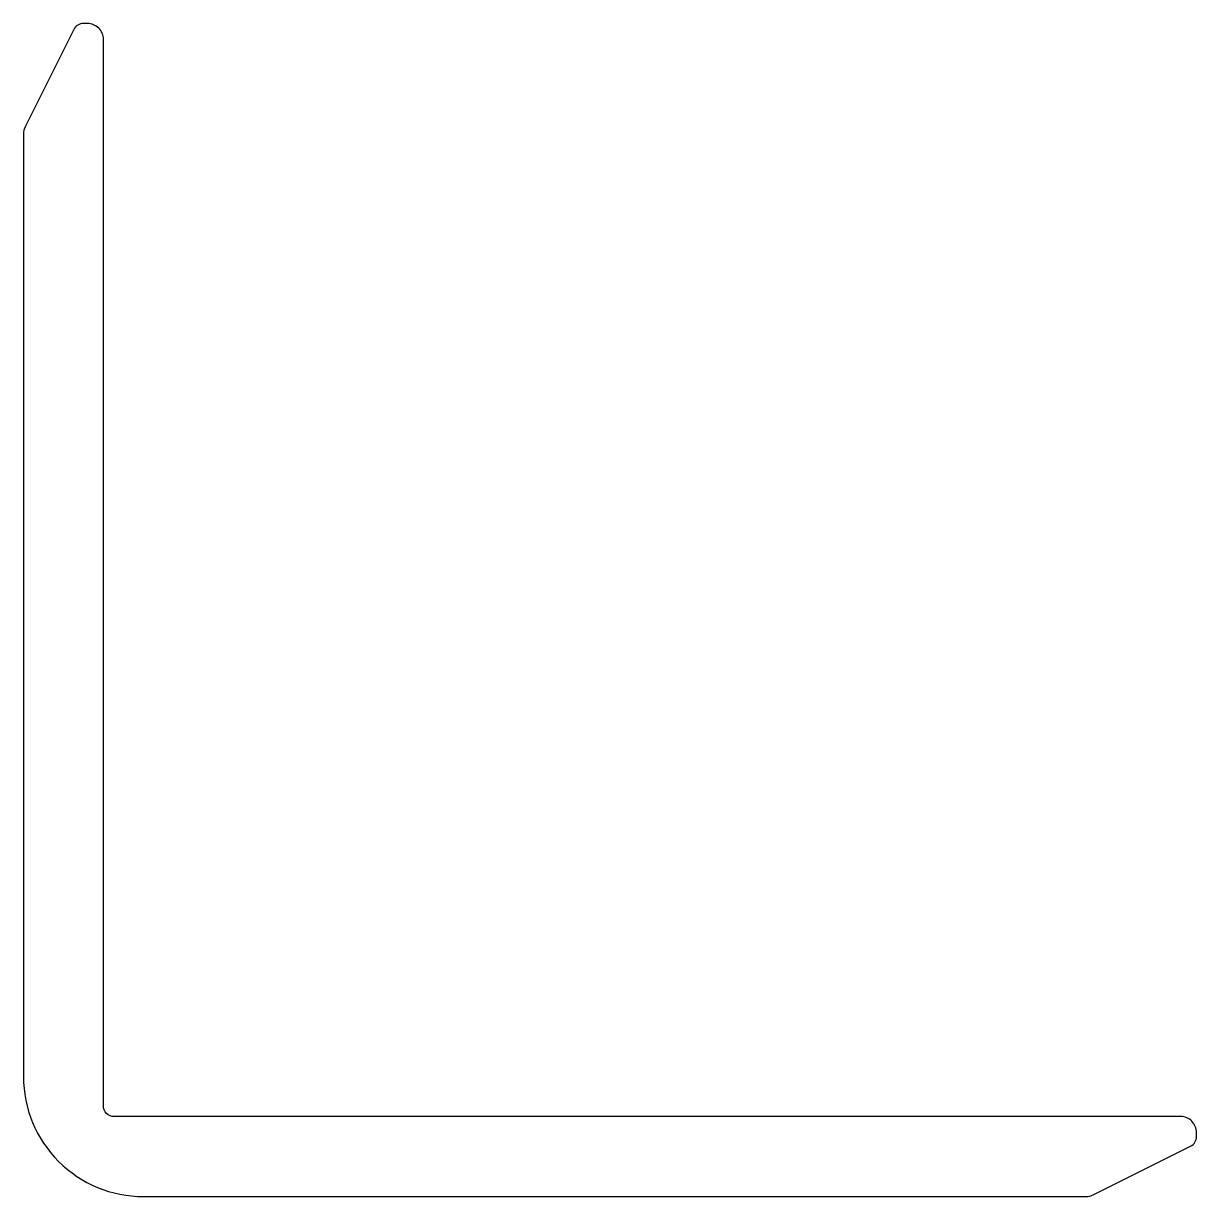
# Model space of a CAD drawing. Extents: x 349.8 to 371.8, y 210.6 to 232.6.
import ezdxf

# ---------------------------------------------------------------- set-up
doc = ezdxf.new("R2010")
doc.units = 0
doc.header["$LTSCALE"] = 15
doc.layers.get('0').update_dxf_attribs({"linetype": 'CONTINUOUS'})

msp = doc.modelspace()

# ---------------------------------------------------------------- linework, layer by layer
at = {"color": 0, "linetype": 'CONTINUOUS', "ltscale": 0.009}
msp.add_lwpolyline([(351.339, 232.281, 0.414214), (351.039, 232.581), (350.962, 232.581, 0.284079), (350.784, 232.47), (349.871, 230.644, 0.116434), (349.839, 230.51), (349.839, 212.831, 0.414214), (352.089, 210.581), (369.768, 210.581, 0.116434), (369.902, 210.613), (371.728, 211.526, 0.284079), (371.839, 211.705), (371.839, 211.781, 0.414214), (371.539, 212.081), (351.539, 212.081, -0.414214), (351.339, 212.281)], format="xyb", close=True, dxfattribs=at)

doc.saveas('drawing.dxf')
